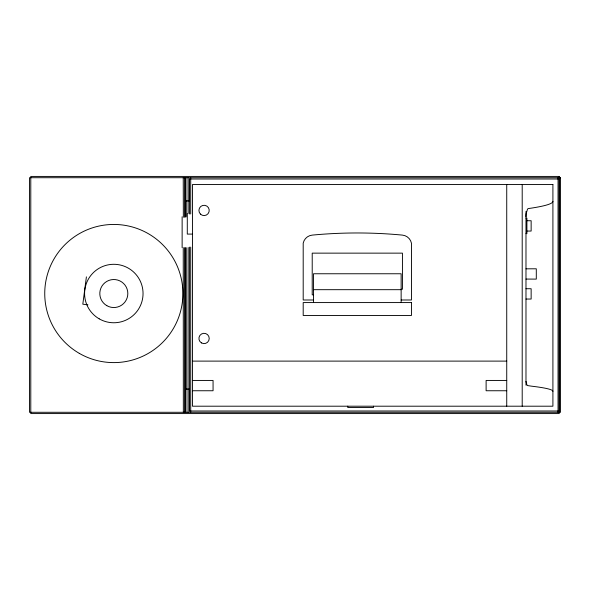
<?xml version="1.0" encoding="UTF-8"?>
<svg xmlns="http://www.w3.org/2000/svg" width="590" height="590" viewBox="0 0 590 590"><rect width="100%" height="100%" fill="white"/><g stroke="black" fill="none" stroke-linecap="round" stroke-linejoin="round"><path stroke-width="0.89" d="M86.406 276.865L82.814 304.182L87.925 304.853M559.327 179.006L189.316 179.006L189.316 200.917L185.695 200.917L185.695 177.715M525.985 218.16L526.9 218.16L526.9 233.625L525.985 233.625M526.9 220.734L531.14 220.734L531.14 231.051L526.9 231.051M192.443 234.09L187.288 234.09L187.288 213.469M525.985 268.826L536.295 268.797L536.295 279.107L525.985 279.07M525.985 288.731L531.14 288.731L531.14 299.042L525.985 299.042M401.141 289.225L402.432 289.225L402.432 253.14L312.213 253.14L312.213 294.838L313.504 294.838M313.504 289.683L401.141 289.683M313.504 299.993L303.194 299.993L303.194 243.183A10.2 10.2 0 0 1 312.213 235.108A477.767 477.767 0 0 1 402.432 235.108A10.2 10.2 0 0 1 411.451 243.183L411.451 299.993L401.141 299.993M192.443 361.11L506.736 361.11M192.443 380.439L213.064 380.439L213.064 390.75L192.443 390.75M506.736 380.439L486.116 380.439L486.116 390.75L506.736 390.75M525.985 381.369L527.128 385.513L531.531 386.17A590.029 19.352 0 0 1 552.911 391.332M559.327 177.715L559.327 410.994L189.316 410.994L189.316 389.083L185.695 389.083L185.695 412.285M558.037 177.715L558.037 412.285M525.985 211.478L525.985 385.13M522.202 184.559L522.202 406.2M506.736 184.559L506.736 406.2M401.141 302.574L401.141 273.76L313.504 273.76L313.504 302.574M373.529 406.2L373.529 407.491L347.753 407.491L347.753 406.2M190.718 177.715L190.718 213.986M190.718 247.129L190.718 412.285M189.427 179.006L189.427 213.986M189.427 247.129L189.427 410.994M188.026 177.715L188.144 213.462M188.144 247.549L188.026 412.285M185.968 200.917L185.968 216.523M185.968 247.726L185.968 389.083M185.813 177.715L185.813 217.268M185.813 247.623L185.813 412.285M184.523 177.715L184.523 217.268M184.523 247.623L184.523 412.285M183.239 177.715L183.335 217.268M183.239 247.623L183.335 412.285M182.133 216.773L182.133 247.653M525.985 216.663A7.758 2.375 90 0 1 526.169 213.639L527.475 209.28A8.725 2.441 -90 0 1 528.345 208.572L531.531 208.1A590.479 25.444 0 0 0 552.911 201.315M559.209 176.425L30.791 176.425L30.791 413.575L559.209 413.575L559.209 176.425M560.5 177.715L29.5 177.715L29.5 412.285L560.5 412.285L560.5 177.715M552.911 184.559L192.443 184.559L192.443 406.2L552.911 406.2L552.911 184.559M411.451 302.574L303.194 302.574L303.194 315.466L411.451 315.466L411.451 302.574M106.812 305.657A14.005 14.005 0 0 0 127.823 293.525A14.005 14.005 0 0 0 106.812 281.401A14.005 14.005 0 0 0 106.812 305.657M99.201 318.843A29.227 29.227 0 0 0 143.046 293.525A29.227 29.227 0 0 0 99.201 268.214A29.227 29.227 0 0 0 99.201 318.843M79.281 353.351A69.082 69.082 0 0 0 182.9 293.525A69.082 69.082 0 0 0 79.281 233.699A69.082 69.082 0 0 0 79.281 353.351M200.43 214.082A5.155 5.155 0 0 0 209.052 211.766A5.155 5.155 0 0 0 202.739 205.453A5.155 5.155 0 0 0 200.43 214.082M201.492 342.923A5.155 5.155 0 0 0 209.229 338.461A5.155 5.155 0 0 0 201.492 333.992A5.155 5.155 0 0 0 201.492 342.923"/></g></svg>
